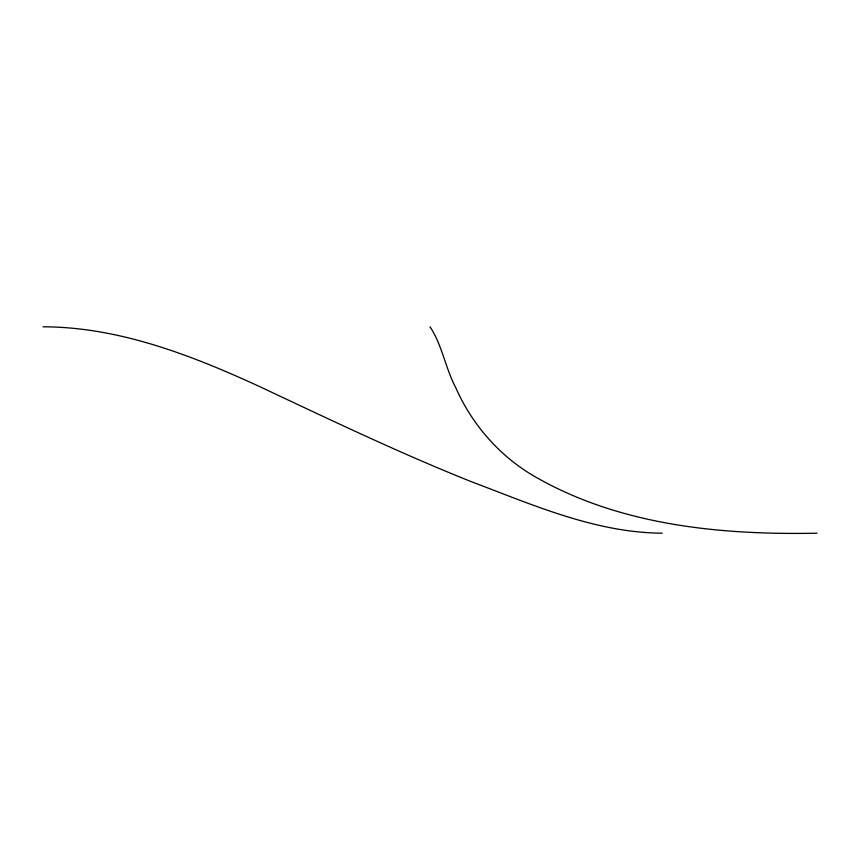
<?xml version="1.0" encoding="UTF-8"?>
<svg xmlns="http://www.w3.org/2000/svg" width="860" height="860" viewBox="0 0 860 860"><rect width="100%" height="100%" fill="white"/><g stroke="black" fill="none" stroke-linecap="round" stroke-linejoin="round"><path stroke-width="1.29" d="M817 533.2C720.046 535.092 618.555 525.406 533.2 475.623C498.961 455.392 471.839 424.098 455.8 387.785C445.48 368.36 442.126 344.838 430 326.8M662.2 533.2C595.281 532.716 532.501 504.723 470.99 481.546C398.782 452.672 328.638 419.013 258.279 385.957C190.501 354.933 118.626 326.972 43 326.8"/></g></svg>
